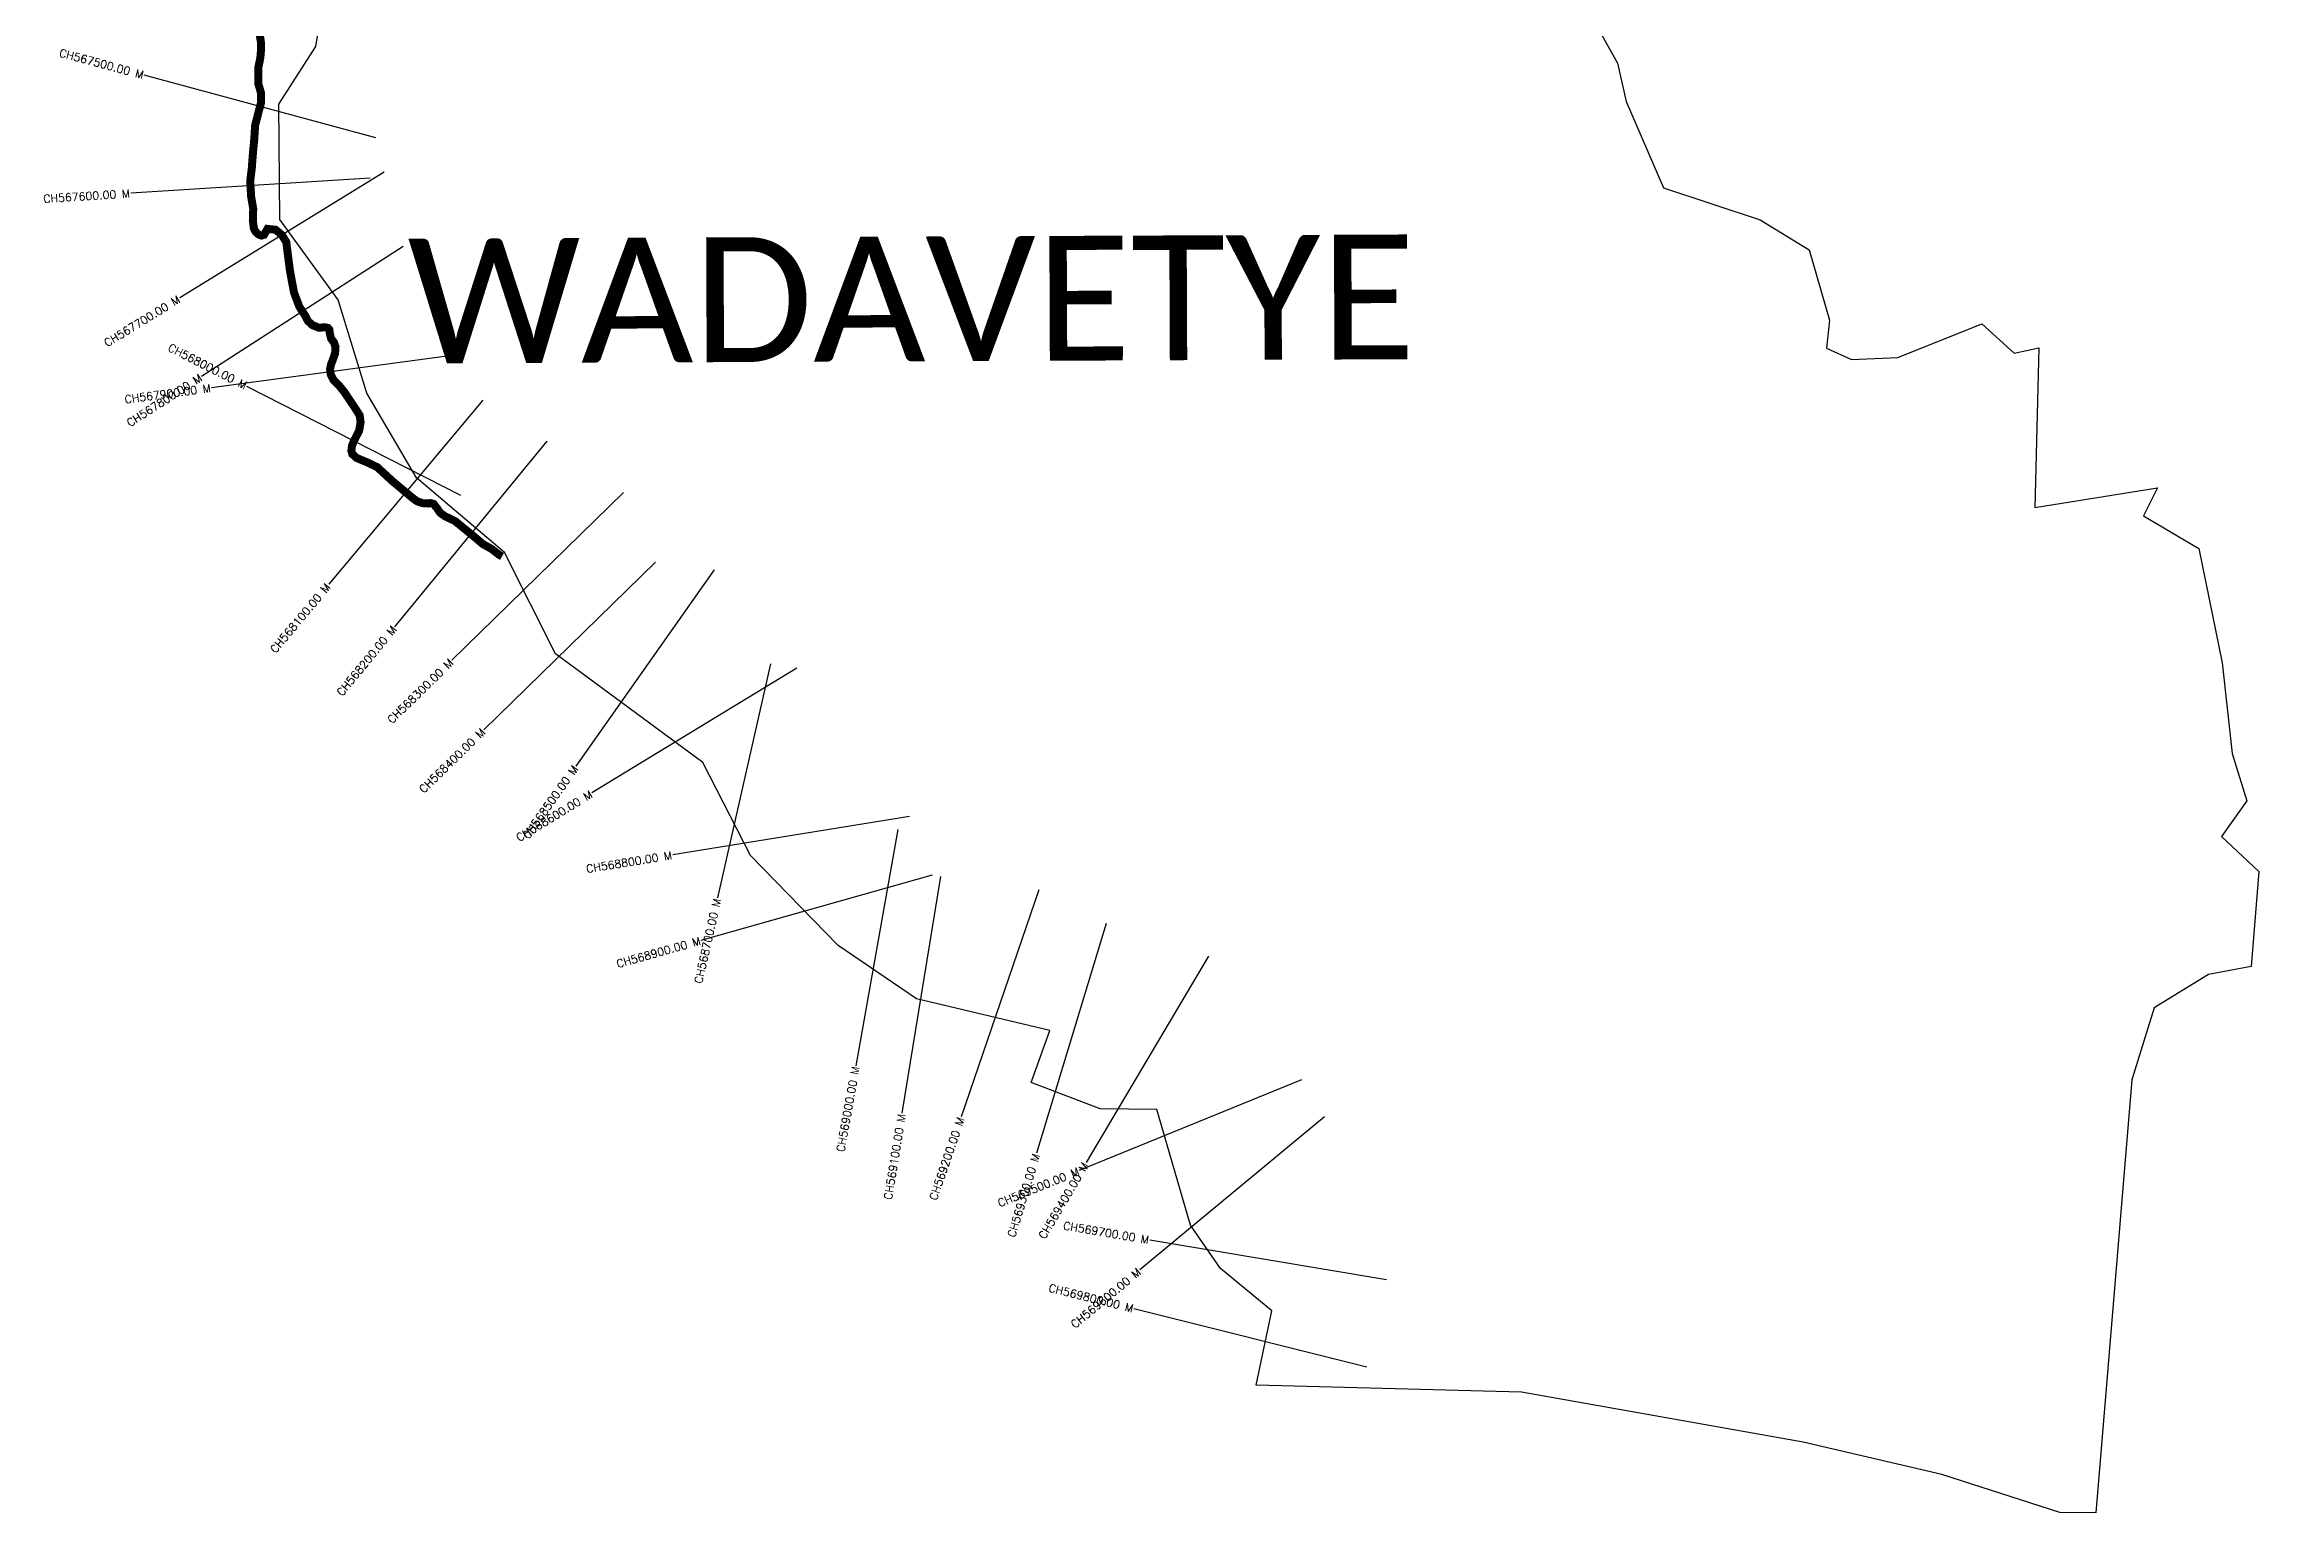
# Model space of a CAD drawing. Header units: metres. Extents: x 320373 to 323141, y 1845427 to 1849262.
# Drawn here: x 320373 to 323141, y 1845427 to 1847263 of the extents above; entities that cross this region are included whole.
import ezdxf
from ezdxf.enums import TextEntityAlignment as Align

# ---------------------------------------------------------------- set-up
doc = ezdxf.new("R2010")
doc.units = ezdxf.units.M
for name, color, linetype in [('CS', 134, 'Continuous'), ('CSMark', 6, 'Continuous'), ('UNPROTECTED', 10, 'Continuous'), ('VILLAGE BOUNDRY', 10, 'Continuous'), ('VILLAGE NAME', 250, 'Continuous')]:
    doc.layers.add(name, color=color, linetype=linetype)
doc.styles.get("Standard").update_dxf_attribs({"font": 'simplex.shx'})

msp = doc.modelspace()

# ---------------------------------------------------------------- linework, layer by layer
at = {"layer": 'CS'}
for p, q in [((320787.4, 1847146.2), (320497.8, 1847224.5)), ((320797.7, 1847103.2), (320542.2, 1846946)), ((320780.4, 1847096), (320481, 1847076.9)), ((320821.6, 1847010.5), (320569.5, 1846847.9)), ((320879.2, 1846873.7), (320581.9, 1846833.6)), ((320893.6, 1846699.2), (320626.3, 1846835.3)), ((320920.9, 1846818.1), (320728.4, 1846588)), ((321001.1, 1846766.9), (320810.8, 1846535)), ((321097, 1846702.6), (320882.4, 1846493)), ((321137, 1846615.5), (320922.2, 1846406.1)), ((321210.3, 1846605.9), (321037.3, 1846360.8)), ((321313.6, 1846483.2), (321057.4, 1846327.1)), ((321280.4, 1846488.4), (321214.2, 1846195.8)), ((321454.5, 1846297.6), (321158.4, 1846249.6)), ((321439.8, 1846281.4), (321387.1, 1845986.1)), ((321482.5, 1846224.3), (321193.7, 1846142.8)), ((321493.1, 1846222.8), (321444.8, 1845926.7)), ((321616.1, 1846205.9), (321518.9, 1845922)), ((321700.2, 1846163.8), (321613.1, 1845876.7)), ((321827.8, 1846123.2), (321675, 1845865)), ((321944.3, 1845968.2), (321666.5, 1845855)), ((321973, 1845922.3), (321742.2, 1845730.7)), ((322050.4, 1845718.3), (321754.6, 1845768.1)), ((322025.8, 1845609.3), (321734.8, 1845682.2))]:
    msp.add_line(p, q, dxfattribs=at)
at = {"layer": 'UNPROTECTED', "const_width": 10, "flags": 128}
msp.add_lwpolyline([(320642, 1847277), (320643.6, 1847266.3), (320644, 1847257.4), (320642.9, 1847245.8), (320640.3, 1847233.3), (320640.3, 1847214.5), (320644, 1847201.7), (320644, 1847190.5), (320640.8, 1847178.8), (320636.5, 1847161.9), (320635.3, 1847143.4), (320633.8, 1847128.1), (320632.3, 1847108.2), (320630.3, 1847091.9), (320631.5, 1847072.9), (320634.1, 1847057.4), (320633.6, 1847043.4), (320634.8, 1847033.3), (320637.2, 1847028.5), (320640.7, 1847025.4), (320644.3, 1847024), (320647.6, 1847025), (320651.9, 1847032.4), (320662, 1847031.3), (320669.7, 1847025), (320675.4, 1847015.9), (320679.9, 1846980.6), (320685, 1846953), (320691.7, 1846935.2), (320698.8, 1846924.2), (320702.5, 1846917.1), (320708, 1846912.1), (320716.4, 1846908.7), (320721.5, 1846909.2), (320724, 1846909.3), (320727.4, 1846908.6), (320729.2, 1846906.5), (320729.9, 1846901.1), (320731.5, 1846895.1), (320735.2, 1846890.1), (320736.9, 1846884.7), (320736.4, 1846876.6), (320733.6, 1846868.8), (320731.2, 1846862.5), (320730.1, 1846856.8), (320731, 1846850.3), (320734.4, 1846843.5), (320742, 1846835.8), (320748.4, 1846827.7), (320760.8, 1846809.2), (320767.1, 1846799.3), (320768.3, 1846790.8), (320766.5, 1846780.1), (320759.5, 1846766.4), (320757.6, 1846761.3), (320756.7, 1846755.1), (320758, 1846750.7), (320763.5, 1846745.9), (320777.4, 1846740.1), (320789, 1846734.5), (320797.5, 1846726.7), (320807.9, 1846717.1), (320833, 1846696.1), (320839.2, 1846691.6), (320845.7, 1846689.5), (320852.8, 1846689), (320855.5, 1846689.6), (320859.5, 1846688.5), (320863.8, 1846683.1), (320867.7, 1846677.4), (320873.5, 1846673.2), (320886.4, 1846667), (320910.2, 1846647.5), (320921.1, 1846638.3), (320932, 1846632.2), (320941.1, 1846625.1), (320945.1, 1846622.8)], dxfattribs=at)
at = {"layer": 'VILLAGE BOUNDRY', "color": 3, "flags": 128}
msp.add_lwpolyline([(322198.5, 1847492.1), (322339.3, 1847239.7), (322349.9, 1847191.7), (322396.6, 1847083.8), (322517.3, 1847043.5), (322578.7, 1847006.2), (322604.1, 1846918.4), (322600.4, 1846883.2), (322631.8, 1846869.2), (322689.6, 1846871.4), (322794.7, 1846913.5), (322834.9, 1846877.1), (322865.8, 1846883.6), (322860.9, 1846684.2), (323013.9, 1846708.7), (322996.6, 1846673.7), (323065.7, 1846632.8), (323095, 1846489.8), (323107.5, 1846376.4), (323125.7, 1846317.4), (323094.1, 1846272.5), (323140.5, 1846229), (323130.9, 1846109.9), (323077.9, 1846100.2), (323010, 1846058.3), (322982.1, 1845968.2), (322936.8, 1845427.1), (322892.1, 1845427.4), (322744.7, 1845475.1), (322571.2, 1845515.5), (322219, 1845577.8), (321887.4, 1845586.5), (321907.2, 1845679.4), (321843, 1845732.4), (321805.3, 1845786.5), (321763.5, 1845931.4), (321692.8, 1845932.1), (321606.2, 1845964.9), (321629.7, 1846030.1), (321462.9, 1846069.6), (321365.2, 1846136.5), (321255.5, 1846249.1), (321196.2, 1846365.1), (321011.9, 1846501.1), (320948.3, 1846627.9), (320838, 1846721.1), (320776.1, 1846826.9), (320740.3, 1846943.7), (320667.5, 1847044), (320665.9, 1847188.4), (320712.3, 1847260.4), (320797.9, 1847783.8)], dxfattribs=at)

# ---------------------------------------------------------------- texts
at = {"layer": 'CSMark'}
for s, rotation, p in [('CH567500.00 M', 344.8833, (320496.8, 1847224.7)), ('CH567600.00 M', 3.6487, (320480, 1847076.8)), ('CH567700.00 M', 31.6137, (320541.4, 1846945.5)), ('CH568000.00 M', 333.0095, (320625.4, 1846835.8)), ('CH567900.00 M', 7.6695, (320580.9, 1846833.5)), ('CH567800.00 M', 32.8163, (320568.6, 1846847.4)), ('CH568100.00 M', 50.0856, (320727.7, 1846587.3)), ('CH568200.00 M', 50.6294, (320810.2, 1846534.2)), ('CH568300.00 M', 44.3328, (320881.7, 1846492.3)), ('CH568400.00 M', 44.2788, (320921.5, 1846405.4)), ('CH568500.00 M', 54.7953, (321036.8, 1846359.9)), ('CH568600.00 M', 31.3591, (321056.6, 1846326.5)), ('CH568800.00 M', 9.222, (321157.4, 1846249.4)), ('CH568700.00 M', 77.2472, (321214, 1846194.8)), ('CH568900.00 M', 15.7524, (321192.8, 1846142.5)), ('CH569000.00 M', 79.8656, (321386.9, 1845985.1)), ('CH569100.00 M', 80.7311, (321444.7, 1845925.7)), ('CH569200.00 M', 71.1027, (321518.6, 1845921.1)), ('CH569500.00 M', 22.1803, (321665.6, 1845854.6)), ('CH569300.00 M', 73.1055, (321612.8, 1845875.8)), ('CH569400.00 M', 59.3866, (321674.5, 1845864.1)), ('CH569700.00 M', 350.4387, (321753.6, 1845768.3)), ('CH569600.00 M', 39.6832, (321741.4, 1845730.1)), ('CH569800.00 M', 345.9406, (321733.8, 1845682.4))]:
    msp.add_text(s, height=10, rotation=rotation, dxfattribs=at).set_placement(p, align=Align.MIDDLE_RIGHT)
at = {"layer": 'VILLAGE NAME', "insert": (320826.7, 1847020.1), "char_height": 155.989, "attachment_point": 1, "rotation": 0.2435}
msp.add_mtext_dynamic_manual_height_columns('{\\fCalibri|b0|i0|c0|p34;WADAVETYE}', width=1946.695, gutter_width=779.9, heights=[0], dxfattribs=at)

doc.saveas('drawing.dxf')
